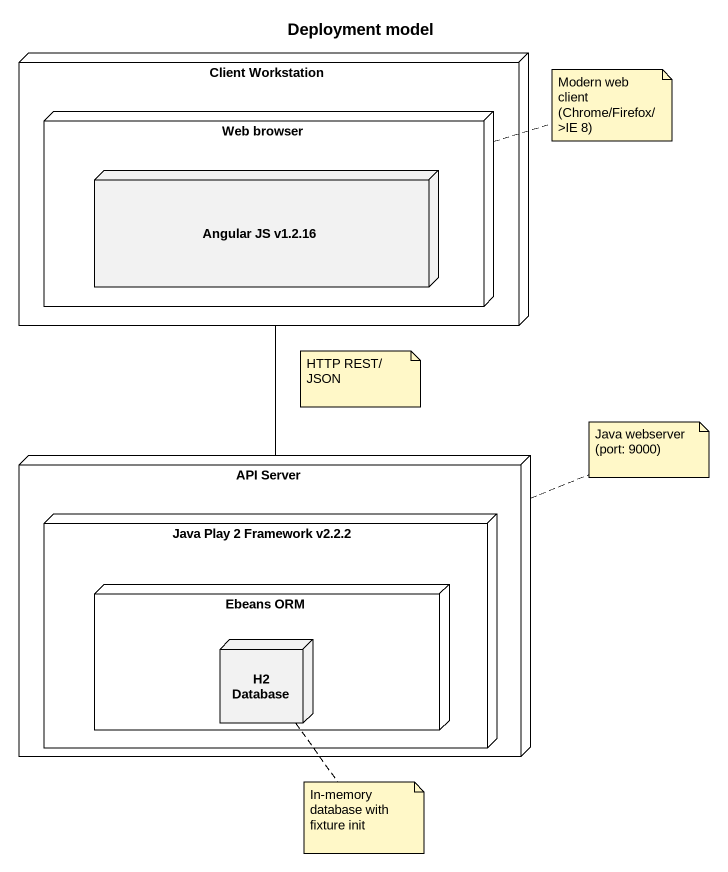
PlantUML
@startuml
title Deployment model
node "Client Workstation" as Client_Workstation {
  node "Web browser" as Web_browser {
    node "Angular JS v1.2.16" as Angular_JS_v1_2_16
  }
}
node "API Server" as API_Server {
  node "Java Play 2 Framework v2.2.2" as Java_Play_2_Framework_v2_2_2 {
    node "Ebeans ORM" as Ebeans_ORM {
      node "H2 Database" as H2_Database
    }
  }
}
Client_Workstation -- API_Server
note right of Web_browser
  Modern web client (Chrome/Firefox/
  >IE 8)
end note
note as N2
  HTTP REST/ JSON
end note
note right of API_Server : Java webserver (port: 9000)
note bottom of H2_Database : In-memory database with fixture init
@enduml
